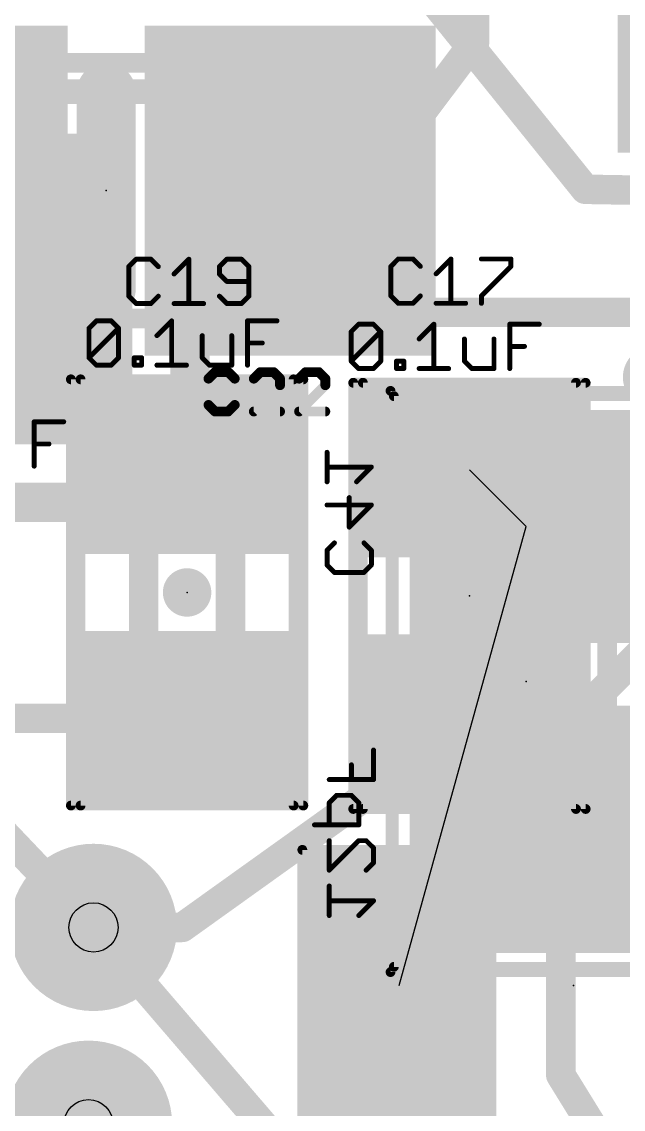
# Model space of a CAD drawing. Extents: x -10.2 to 81, y -3.9 to 69.4.
# Drawn here: x 54.62 to 57.73, y 48.97 to 54.59 of the extents above; entities that cross this region are included whole.
import ezdxf

# ---------------------------------------------------------------- set-up
doc = ezdxf.new("R2010")
doc.units = 0
for name, color, linetype in [('1', 22, 'CONTINUOUS'), ('16', 175, 'CONTINUOUS'), ('18', 82, 'CONTINUOUS'), ('19', 53, 'CONTINUOUS'), ('21', 253, 'CONTINUOUS'), ('22', 253, 'CONTINUOUS'), ('23', 7, 'CONTINUOUS'), ('24', 7, 'CONTINUOUS'), ('25', 253, 'CONTINUOUS'), ('26', 253, 'CONTINUOUS'), ('27', 253, 'CONTINUOUS'), ('28', 253, 'CONTINUOUS'), ('29', 253, 'CONTINUOUS'), ('30', 253, 'CONTINUOUS'), ('31', 253, 'CONTINUOUS'), ('32', 253, 'CONTINUOUS'), ('36', 253, 'CONTINUOUS'), ('39', 22, 'CONTINUOUS'), ('40', 175, 'CONTINUOUS'), ('44', 253, 'CONTINUOUS'), ('51', 253, 'CONTINUOUS'), ('52', 253, 'CONTINUOUS')]:
    doc.layers.add(name, color=color, linetype=linetype)

# ---------------------------------------------------------------- blocks, each defined once
blk = doc.blocks.new('RECT')
blk.add_solid([(-0.5, -0.5), (0.5, -0.5), (-0.5, 0.5), (0.5, 0.5)])
blk = doc.blocks.new('ROUNDV')
at = {"const_width": 0.5}
blk.add_lwpolyline([(0, -0.25, 1), (0, 0.25, 1), (0, -0.25)], format="xyb", dxfattribs=at)

msp = doc.modelspace()

# ---------------------------------------------------------------- linework, layer by layer
at = {"layer": '1', "const_width": 0.1524}
for points in [[(56.9595, 54.483), (56.9595, 56.769)], [(56.3812, 53.7142), (56.9595, 54.483)], [(56.007, 53.7142), (56.3812, 53.7142)], [(56.6352, 53.086), (56.007, 53.7142)], [(59.436, 53.086), (56.6352, 53.086)], [(53.9734, 50.99), (55.4746, 50.99)], [(55.4494, 49.911), (56.9324, 50.9724)], [(56.9324, 50.9724), (58.0071, 50.9825)], [(54.991, 49.911), (55.4494, 49.911)]]:
    msp.add_lwpolyline(points, dxfattribs=at)
at = {"layer": '1', "const_width": 0.0762}
for points in [[(56.9214, 54.483, 1), (56.9976, 54.483)], [(56.9899, 54.4601, 1), (56.9291, 54.5059)], [(56.007, 53.7523, 1), (56.007, 53.6761)], [(56.0339, 53.7411, 1), (55.98, 53.6873)], [(56.3812, 53.6761, 1), (56.3812, 53.7523)], [(56.3507, 53.7371, 1), (56.4116, 53.6913)], [(56.6352, 53.1241, 1), (56.6352, 53.0479)], [(56.6082, 53.0591, 1), (56.6621, 53.1129)], [(55.4746, 50.9519, 1), (55.4746, 51.0281)], [(56.932, 51.0105, 1), (56.9327, 50.9343)], [(56.9545, 50.9414, 1), (56.9102, 51.0034)], [(54.991, 49.9491, 1), (54.991, 49.8729)], [(55.4272, 49.942, 1), (55.4715, 49.88)], [(55.4494, 49.8729, 1), (55.4494, 49.9491)]]:
    msp.add_lwpolyline(points, format="xyb", dxfattribs=at)
at = {"layer": '16', "const_width": 0.1524}
for points in [[(57.531, 53.721), (56.609, 54.864)], [(58.9915, 53.6956), (57.531, 53.721)], [(56.9939, 50.5062), (58.5883, 52.1006)], [(54.3838, 50.5487), (54.991, 49.911)], [(57.2251, 50.3804), (56.9939, 50.5062)], [(57.404, 49.9703), (57.2251, 50.3804)], [(57.404, 49.149), (57.404, 49.9703)], [(56.388, 48.2854), (54.991, 49.911)], [(58.1406, 47.9552), (57.404, 49.149)]]:
    msp.add_lwpolyline(points, dxfattribs=at)
at = {"layer": '16', "const_width": 0.0762}
for points in [[(57.5317, 53.7591, 1), (57.5303, 53.6829)], [(57.5013, 53.6971, 1), (57.5607, 53.7449)], [(57.0121, 50.5397, 1), (56.9757, 50.4727)], [(56.967, 50.5332, 1), (57.0209, 50.4793)], [(57.26, 50.3956, 1), (57.1901, 50.3652)], [(57.2068, 50.3469, 1), (57.2433, 50.4139)], [(57.4421, 49.9703, 1), (57.3659, 49.9703)], [(57.3691, 49.9551, 1), (57.4389, 49.9855)], [(55.0199, 49.9358, 1), (54.9621, 49.8862)], [(54.9634, 49.8847, 1), (55.0186, 49.9373)], [(57.4364, 49.169, 1), (57.3716, 49.129)], [(57.3659, 49.149, 1), (57.4421, 49.149)]]:
    msp.add_lwpolyline(points, format="xyb", dxfattribs=at)
at = {"layer": '19'}
for p in [(56.9324, 52.2724), (56.5697, 49.6113)]:
    msp.add_line(p, (57.2251, 51.9804), dxfattribs=at)
at = {"layer": '21'}
for points, const_width in [([(55.057, 53.2062), (55.057, 54.2222)], 0.3048), ([(54.8746, 52.74), (56.0746, 52.74)], 0.0508), ([(54.8746, 50.54), (54.8746, 52.74)], 0.0508), ([(56.0746, 52.74), (56.0746, 50.54)], 0.0508), ([(56.3324, 52.7224), (57.5324, 52.7224)], 0.0508), ([(56.3324, 50.5224), (56.3324, 52.7224)], 0.0508), ([(57.5324, 52.7224), (57.5324, 50.5224)], 0.0508), ([(56.0746, 50.54), (54.8746, 50.54)], 0.0508), ([(57.5324, 50.5224), (56.3324, 50.5224)], 0.0508), ([(56.0697, 48.9113), (56.0697, 50.3113)], 0.0508), ([(56.0697, 50.3113), (58.8697, 50.3113)], 0.0508)]:
    msp.add_lwpolyline(points, dxfattribs=dict(at, const_width=const_width))
for points, const_width in [([(55.1332, 54.2222, 1), (54.9808, 54.2222)], 0.1524), ([(54.9808, 53.2062, 1), (55.1332, 53.2062)], 0.1524), ([(54.8746, 52.7527, 1), (54.8746, 52.7273)], 0.0254), ([(54.8873, 52.74, 1), (54.8619, 52.74)], 0.0254), ([(56.0873, 52.74, 1), (56.0619, 52.74)], 0.0254), ([(56.0746, 52.7273, 1), (56.0746, 52.7527)], 0.0254), ([(56.3324, 52.7351, 1), (56.3324, 52.7097)], 0.0254), ([(56.3451, 52.7224, 1), (56.3197, 52.7224)], 0.0254), ([(57.5451, 52.7224, 1), (57.5197, 52.7224)], 0.0254), ([(57.5324, 52.7097, 1), (57.5324, 52.7351)], 0.0254), ([(55.4746, 51.58, 1), (55.4746, 51.7, 1), (55.4746, 51.58)], 0.13), ([(56.9324, 51.5624, 1), (56.9324, 51.6824, 1), (56.9324, 51.5624)], 0.13), ([(54.8746, 50.5527, 1), (54.8746, 50.5273)], 0.0254), ([(54.8619, 50.54, 1), (54.8873, 50.54)], 0.0254), ([(56.0619, 50.54, 1), (56.0873, 50.54)], 0.0254), ([(56.0746, 50.5273, 1), (56.0746, 50.5527)], 0.0254), ([(56.3324, 50.5351, 1), (56.3324, 50.5097)], 0.0254), ([(56.3197, 50.5224, 1), (56.3451, 50.5224)], 0.0254), ([(57.5197, 50.5224, 1), (57.5451, 50.5224)], 0.0254), ([(57.5324, 50.5097, 1), (57.5324, 50.5351)], 0.0254), ([(56.0824, 50.3113, 1), (56.057, 50.3113)], 0.0254), ([(56.0697, 50.324, 1), (56.0697, 50.2986)], 0.0254)]:
    msp.add_lwpolyline(points, format="xyb", dxfattribs=dict(at, const_width=const_width))
at = {"layer": '22'}
for points, const_width in [([(53.2738, 54.2248), (55.3058, 54.2248)], 0.127), ([(55.4898, 53.6058), (55.4898, 52.5058)], 0.2032), ([(56.5251, 52.6804), (56.5251, 49.6804)], 0.0508), ([(57.9251, 52.6804), (56.5251, 52.6804)], 0.0508), ([(55.4898, 52.5058), (55.0898, 52.1058)], 0.2032), ([(55.0898, 52.1058), (53.4898, 52.1058)], 0.2032), ([(57.1946, 51.1804), (57.2556, 51.1804)], 0.5588), ([(56.5251, 49.6804), (57.9251, 49.6804)], 0.0508)]:
    msp.add_lwpolyline(points, dxfattribs=dict(at, const_width=const_width))
for points, const_width in [([(55.3058, 54.1931, 1), (55.3058, 54.2566)], 0.0635), ([(55.5406, 53.6058, 1), (55.439, 53.6058)], 0.1016), ([(57.8883, 52.6506, 1), (57.8883, 52.8506, 1), (57.8883, 52.6506)], 0.127), ([(56.5378, 52.6804, 1), (56.5124, 52.6804)], 0.0254), ([(56.5251, 52.6931, 1), (56.5251, 52.6677)], 0.0254), ([(55.5257, 52.4699, 1), (55.4539, 52.5418)], 0.1016), ([(55.439, 52.5058, 1), (55.5406, 52.5058)], 0.1016), ([(55.0898, 52.055, 1), (55.0898, 52.1566)], 0.1016), ([(55.0539, 52.1418, 1), (55.1257, 52.0699)], 0.1016), ([(57.1946, 51.3201, 1), (57.1946, 51.0407)], 0.2794), ([(57.2556, 51.0407, 1), (57.2556, 51.3201)], 0.2794), ([(56.5251, 49.6931, 1), (56.5251, 49.6677)], 0.0254), ([(56.5124, 49.6804, 1), (56.5378, 49.6804)], 0.0254)]:
    msp.add_lwpolyline(points, format="xyb", dxfattribs=dict(at, const_width=const_width))
at = {"layer": '23'}
for p in [(55.057, 53.7142), (55.4746, 51.64), (56.9324, 51.6224), (57.4697, 49.6113)]:
    msp.add_point(p, dxfattribs=at)
at = {"layer": '24'}
msp.add_point((57.2251, 51.1804), dxfattribs=at)
at = {"layer": '25'}
for points, const_width in [([(55.2117, 53.36), (55.1736, 53.3218)], 0.0254), ([(55.1736, 53.3218), (55.1736, 53.1693)], 0.0254), ([(55.288, 53.36), (55.2117, 53.36)], 0.0254), ([(55.3261, 53.3218), (55.288, 53.36)], 0.0254), ([(55.4075, 53.2837), (55.4837, 53.36)], 0.0254), ([(55.4837, 53.36), (55.4837, 53.1312)], 0.0254), ([(55.6795, 53.36), (55.6413, 53.3218)], 0.0254), ([(55.6413, 53.3218), (55.6413, 53.2837)], 0.0254), ([(55.7557, 53.36), (55.6795, 53.36)], 0.0254), ([(55.7939, 53.3218), (55.7557, 53.36)], 0.0254), ([(55.7939, 53.1693), (55.7939, 53.3218)], 0.0254), ([(56.5646, 53.3613), (56.5265, 53.3231)], 0.0254), ([(56.5265, 53.3231), (56.5265, 53.1706)], 0.0254), ([(56.6409, 53.3613), (56.5646, 53.3613)], 0.0254), ([(56.679, 53.3231), (56.6409, 53.3613)], 0.0254), ([(56.7604, 53.285), (56.8366, 53.3613)], 0.0254), ([(56.8366, 53.3613), (56.8366, 53.1325)], 0.0254), ([(56.9942, 53.3613), (57.1468, 53.3613)], 0.0254), ([(57.1468, 53.3231), (56.9942, 53.1706)], 0.0254), ([(57.1468, 53.3613), (57.1468, 53.3231)], 0.0254), ([(55.6413, 53.2837), (55.6795, 53.2456)], 0.0254), ([(55.6795, 53.2456), (55.7939, 53.2456)], 0.0254), ([(55.1736, 53.1693), (55.2117, 53.1312)], 0.0254), ([(55.288, 53.1312), (55.3261, 53.1693)], 0.0254), ([(55.6413, 53.1693), (55.6795, 53.1312)], 0.0254), ([(55.7557, 53.1312), (55.7939, 53.1693)], 0.0254), ([(56.5265, 53.1706), (56.5646, 53.1325)], 0.0254), ([(56.6409, 53.1325), (56.679, 53.1706)], 0.0254), ([(56.9942, 53.1706), (56.9942, 53.1325)], 0.0254), ([(55.2117, 53.1312), (55.288, 53.1312)], 0.0254), ([(55.4075, 53.1312), (55.56, 53.1312)], 0.0254), ([(55.6795, 53.1312), (55.7557, 53.1312)], 0.0254), ([(56.5646, 53.1325), (56.6409, 53.1325)], 0.0254), ([(56.7604, 53.1325), (56.9129, 53.1325)], 0.0254), ([(55.619, 52.7774), (55.5851, 52.7435)], 0.0508), ([(55.5851, 52.7435), (55.5851, 52.6079)], 0.0508), ([(55.6868, 52.7774), (55.619, 52.7774)], 0.0508), ([(55.7207, 52.7435), (55.6868, 52.7774)], 0.0508), ([(55.8529, 52.7774), (55.819, 52.7435)], 0.0508), ([(55.9206, 52.7774), (55.8529, 52.7774)], 0.0508), ([(55.9545, 52.7435), (55.9206, 52.7774)], 0.0508), ([(55.9545, 52.7096), (55.9545, 52.7435)], 0.0508), ([(56.0867, 52.7774), (56.0528, 52.7435)], 0.0508), ([(56.1545, 52.7774), (56.0867, 52.7774)], 0.0508), ([(56.1884, 52.7435), (56.1545, 52.7774)], 0.0508), ([(56.1884, 52.7096), (56.1884, 52.7435)], 0.0508), ([(55.819, 52.574), (55.9545, 52.7096)], 0.0508), ([(56.0528, 52.574), (56.1884, 52.7096)], 0.0508), ([(55.5851, 52.6079), (55.619, 52.574)], 0.0508), ([(55.619, 52.574), (55.6868, 52.574)], 0.0508), ([(55.6868, 52.574), (55.7207, 52.6079)], 0.0508), ([(55.9545, 52.574), (55.819, 52.574)], 0.0508), ([(56.1884, 52.574), (56.0528, 52.574)], 0.0508)]:
    msp.add_lwpolyline(points, dxfattribs=dict(at, const_width=const_width))
for points, const_width in [([(55.1799, 53.3218, 1), (55.1672, 53.3218)], 0.0127), ([(55.1691, 53.3263, 1), (55.1781, 53.3174)], 0.0127), ([(55.2117, 53.3663, 1), (55.2117, 53.3536)], 0.0127), ([(55.2162, 53.3555, 1), (55.2072, 53.3645)], 0.0127), ([(55.2925, 53.3645, 1), (55.2835, 53.3555)], 0.0127), ([(55.288, 53.3536, 1), (55.288, 53.3663)], 0.0127), ([(55.3216, 53.3174, 1), (55.3306, 53.3263)], 0.0127), ([(55.4901, 53.36, 1), (55.4774, 53.36)], 0.0127), ([(55.4882, 53.3555, 1), (55.4792, 53.3645)], 0.0127), ([(55.6477, 53.3218, 1), (55.635, 53.3218)], 0.0127), ([(55.6369, 53.3263, 1), (55.6458, 53.3174)], 0.0127), ([(55.6795, 53.3663, 1), (55.6795, 53.3536)], 0.0127), ([(55.684, 53.3555, 1), (55.675, 53.3645)], 0.0127), ([(55.7602, 53.3645, 1), (55.7512, 53.3555)], 0.0127), ([(55.7557, 53.3536, 1), (55.7557, 53.3663)], 0.0127), ([(55.8002, 53.3218, 1), (55.7875, 53.3218)], 0.0127), ([(55.7894, 53.3174, 1), (55.7984, 53.3263)], 0.0127), ([(56.5328, 53.3231, 1), (56.5201, 53.3231)], 0.0127), ([(56.522, 53.3276, 1), (56.531, 53.3187)], 0.0127), ([(56.5646, 53.3676, 1), (56.5646, 53.3549)], 0.0127), ([(56.5691, 53.3568, 1), (56.5601, 53.3658)], 0.0127), ([(56.6454, 53.3658, 1), (56.6364, 53.3568)], 0.0127), ([(56.6409, 53.3549, 1), (56.6409, 53.3676)], 0.0127), ([(56.6745, 53.3187, 1), (56.6835, 53.3276)], 0.0127), ([(56.843, 53.3613, 1), (56.8303, 53.3613)], 0.0127), ([(56.8411, 53.3568, 1), (56.8321, 53.3658)], 0.0127), ([(56.9942, 53.3676, 1), (56.9942, 53.3549)], 0.0127), ([(57.1531, 53.3613, 1), (57.1404, 53.3613)], 0.0127), ([(57.1404, 53.3231, 1), (57.1531, 53.3231)], 0.0127), ([(57.1513, 53.3187, 1), (57.1423, 53.3276)], 0.0127), ([(57.1468, 53.3549, 1), (57.1468, 53.3676)], 0.0127), ([(55.403, 53.2882, 1), (55.412, 53.2792)], 0.0127), ([(55.6458, 53.2882, 1), (55.6369, 53.2792)], 0.0127), ([(55.635, 53.2837, 1), (55.6477, 53.2837)], 0.0127), ([(56.7559, 53.2895, 1), (56.7648, 53.2805)], 0.0127), ([(55.6795, 53.2519, 1), (55.6795, 53.2392)], 0.0127), ([(55.675, 53.2411, 1), (55.684, 53.2501)], 0.0127), ([(55.7939, 53.2392, 1), (55.7939, 53.2519)], 0.0127), ([(55.1781, 53.1738, 1), (55.1691, 53.1648)], 0.0127), ([(55.1672, 53.1693, 1), (55.1799, 53.1693)], 0.0127), ([(55.3306, 53.1648, 1), (55.3216, 53.1738)], 0.0127), ([(55.6458, 53.1738, 1), (55.6369, 53.1648)], 0.0127), ([(55.7875, 53.1693, 1), (55.8002, 53.1693)], 0.0127), ([(55.7984, 53.1648, 1), (55.7894, 53.1738)], 0.0127), ([(56.531, 53.1751, 1), (56.522, 53.1661)], 0.0127), ([(56.5201, 53.1706, 1), (56.5328, 53.1706)], 0.0127), ([(56.6835, 53.1661, 1), (56.6745, 53.1751)], 0.0127), ([(56.9897, 53.1751, 1), (56.9987, 53.1661)], 0.0127), ([(57.0006, 53.1706, 1), (56.9879, 53.1706)], 0.0127), ([(55.2117, 53.1375, 1), (55.2117, 53.1248)], 0.0127), ([(55.2072, 53.1267, 1), (55.2162, 53.1357)], 0.0127), ([(55.2835, 53.1357, 1), (55.2925, 53.1267)], 0.0127), ([(55.288, 53.1248, 1), (55.288, 53.1375)], 0.0127), ([(55.4075, 53.1375, 1), (55.4075, 53.1248)], 0.0127), ([(55.4774, 53.1312, 1), (55.4901, 53.1312)], 0.0127), ([(55.56, 53.1248, 1), (55.56, 53.1375)], 0.0127), ([(55.6795, 53.1375, 1), (55.6795, 53.1248)], 0.0127), ([(55.675, 53.1267, 1), (55.684, 53.1357)], 0.0127), ([(55.7512, 53.1357, 1), (55.7602, 53.1267)], 0.0127), ([(55.7557, 53.1248, 1), (55.7557, 53.1375)], 0.0127), ([(56.5646, 53.1388, 1), (56.5646, 53.1261)], 0.0127), ([(56.5601, 53.128, 1), (56.5691, 53.137)], 0.0127), ([(56.6364, 53.137, 1), (56.6454, 53.128)], 0.0127), ([(56.6409, 53.1261, 1), (56.6409, 53.1388)], 0.0127), ([(56.7604, 53.1388, 1), (56.7604, 53.1261)], 0.0127), ([(56.8303, 53.1325, 1), (56.843, 53.1325)], 0.0127), ([(56.9129, 53.1261, 1), (56.9129, 53.1388)], 0.0127), ([(56.9879, 53.1325, 1), (57.0006, 53.1325)], 0.0127), ([(55.5978, 52.7435, 1), (55.5724, 52.7435)], 0.0254), ([(55.619, 52.7901, 1), (55.619, 52.7647)], 0.0254), ([(55.628, 52.7684, 1), (55.61, 52.7864)], 0.0254), ([(55.6957, 52.7864, 1), (55.6778, 52.7684)], 0.0254), ([(55.6868, 52.7647, 1), (55.6868, 52.7901)], 0.0254), ([(55.8529, 52.7901, 1), (55.8529, 52.7647)], 0.0254), ([(55.8618, 52.7684, 1), (55.8439, 52.7864)], 0.0254), ([(55.9296, 52.7864, 1), (55.9117, 52.7684)], 0.0254), ([(55.9206, 52.7647, 1), (55.9206, 52.7901)], 0.0254), ([(55.9672, 52.7435, 1), (55.9418, 52.7435)], 0.0254), ([(56.0867, 52.7901, 1), (56.0867, 52.7647)], 0.0254), ([(56.0957, 52.7684, 1), (56.0778, 52.7864)], 0.0254), ([(56.1635, 52.7864, 1), (56.1455, 52.7684)], 0.0254), ([(56.1545, 52.7647, 1), (56.1545, 52.7901)], 0.0254), ([(56.2011, 52.7435, 1), (56.1757, 52.7435)], 0.0254), ([(55.5761, 52.7525, 1), (55.5941, 52.7345)], 0.0254), ([(55.7117, 52.7345, 1), (55.7296, 52.7525)], 0.0254), ([(55.81, 52.7525, 1), (55.8279, 52.7345)], 0.0254), ([(55.9418, 52.7096, 1), (55.9672, 52.7096)], 0.0254), ([(55.9456, 52.7345, 1), (55.9635, 52.7525)], 0.0254), ([(55.9635, 52.7006, 1), (55.9456, 52.7186)], 0.0254), ([(56.0439, 52.7525, 1), (56.0618, 52.7345)], 0.0254), ([(56.1757, 52.7096, 1), (56.2011, 52.7096)], 0.0254), ([(56.1794, 52.7345, 1), (56.1974, 52.7525)], 0.0254), ([(56.1974, 52.7006, 1), (56.1794, 52.7186)], 0.0254), ([(55.5941, 52.6169, 1), (55.5761, 52.5989)], 0.0254), ([(55.5724, 52.6079, 1), (55.5978, 52.6079)], 0.0254), ([(55.619, 52.5867, 1), (55.619, 52.5613)], 0.0254), ([(55.6868, 52.5613, 1), (55.6868, 52.5867)], 0.0254), ([(55.7296, 52.5989, 1), (55.7117, 52.6169)], 0.0254), ([(55.819, 52.5867, 1), (55.819, 52.5613)], 0.0254), ([(55.9545, 52.5613, 1), (55.9545, 52.5867)], 0.0254), ([(56.0528, 52.5867, 1), (56.0528, 52.5613)], 0.0254), ([(56.1884, 52.5613, 1), (56.1884, 52.5867)], 0.0254), ([(55.61, 52.565, 1), (55.628, 52.583)], 0.0254), ([(55.6778, 52.583, 1), (55.6957, 52.565)], 0.0254), ([(55.81, 52.583, 1), (55.8279, 52.565)], 0.0254), ([(56.0439, 52.583, 1), (56.0618, 52.565)], 0.0254)]:
    msp.add_lwpolyline(points, format="xyb", dxfattribs=dict(at, const_width=const_width))
at = {"layer": '26', "const_width": 0.0254}
for points in [[(56.1973, 52.211), (56.1973, 52.3635)], [(56.4261, 52.2872), (56.1973, 52.2872)], [(56.3498, 52.211), (56.4261, 52.2872)], [(56.1973, 52.0915), (56.4261, 52.0915)], [(56.3117, 51.9771), (56.3117, 52.1296)], [(56.4261, 52.0915), (56.3117, 51.9771)], [(56.1973, 51.8576), (56.2354, 51.8958)], [(56.1973, 51.7814), (56.1973, 51.8576)], [(56.388, 51.8958), (56.4261, 51.8576)], [(56.4261, 51.8576), (56.4261, 51.7814)], [(56.2354, 51.7432), (56.1973, 51.7814)], [(56.388, 51.7432), (56.2354, 51.7432)], [(56.4261, 51.7814), (56.388, 51.7432)]]:
    msp.add_lwpolyline(points, dxfattribs=at)
at = {"layer": '26', "const_width": 0.0127}
for points in [[(56.2037, 52.3635, 1), (56.191, 52.3635)], [(56.1973, 52.2936, 1), (56.1973, 52.2809)], [(56.4306, 52.2828, 1), (56.4216, 52.2917)], [(56.4261, 52.2809, 1), (56.4261, 52.2936)], [(56.191, 52.211, 1), (56.2037, 52.211)], [(56.3453, 52.2155, 1), (56.3543, 52.2065)], [(56.1973, 52.0979, 1), (56.1973, 52.0852)], [(56.318, 52.1296, 1), (56.3054, 52.1296)], [(56.4306, 52.087, 1), (56.4216, 52.096)], [(56.4261, 52.0852, 1), (56.4261, 52.0979)], [(56.3072, 51.9816, 1), (56.3162, 51.9726)], [(56.3054, 51.9771, 1), (56.318, 51.9771)], [(56.1928, 51.8621, 1), (56.2018, 51.8531)], [(56.2037, 51.8576, 1), (56.191, 51.8576)], [(56.2399, 51.8913, 1), (56.2309, 51.9002)], [(56.3925, 51.9002, 1), (56.3835, 51.8913)], [(56.4324, 51.8576, 1), (56.4197, 51.8576)], [(56.4216, 51.8531, 1), (56.4306, 51.8621)], [(56.2018, 51.7858, 1), (56.1928, 51.7769)], [(56.191, 51.7814, 1), (56.2037, 51.7814)], [(56.2354, 51.7496, 1), (56.2354, 51.7369)], [(56.388, 51.7369, 1), (56.388, 51.7496)], [(56.4197, 51.7814, 1), (56.4324, 51.7814)], [(56.4306, 51.7769, 1), (56.4216, 51.7858)], [(56.2309, 51.7387, 1), (56.2399, 51.7477)], [(56.3835, 51.7477, 1), (56.3925, 51.7387)]]:
    msp.add_lwpolyline(points, format="xyb", dxfattribs=at)
at = {"layer": '27', "const_width": 0.0254}
for points in [[(54.9679, 53.0038), (55.006, 53.0419)], [(55.006, 53.0419), (55.0823, 53.0419)], [(55.0823, 53.0419), (55.1204, 53.0038)], [(55.3187, 52.9657), (55.395, 53.0419)], [(55.395, 53.0419), (55.395, 52.8131)], [(55.7865, 52.8131), (55.7865, 53.0419)], [(55.7865, 53.0419), (55.939, 53.0419)], [(54.9679, 52.8513), (54.9679, 53.0038)], [(54.9679, 52.8513), (55.1204, 53.0038)], [(55.1204, 53.0038), (55.1204, 52.8513)], [(56.322, 52.9864), (56.3601, 53.0245)], [(56.322, 52.8339), (56.322, 52.9864)], [(56.322, 52.8339), (56.4745, 52.9864)], [(56.3601, 53.0245), (56.4364, 53.0245)], [(56.4364, 53.0245), (56.4745, 52.9864)], [(56.4745, 52.9864), (56.4745, 52.8339)], [(56.6728, 52.9483), (56.749, 53.0245)], [(56.749, 53.0245), (56.749, 52.7957)], [(57.1405, 52.7957), (57.1405, 53.0245)], [(57.1405, 53.0245), (57.2931, 53.0245)], [(55.5526, 52.9657), (55.5526, 52.8513)], [(55.7051, 52.8131), (55.7051, 52.9657)], [(55.7865, 52.9275), (55.8627, 52.9275)], [(56.9067, 52.9483), (56.9067, 52.8339)], [(57.0592, 52.7957), (57.0592, 52.9483)], [(57.1405, 52.9101), (57.2168, 52.9101)], [(55.006, 52.8131), (54.9679, 52.8513)], [(55.0823, 52.8131), (55.006, 52.8131)], [(55.1204, 52.8513), (55.0823, 52.8131)], [(55.2018, 52.8131), (55.2018, 52.8513)], [(55.2018, 52.8513), (55.2399, 52.8513)], [(55.2399, 52.8131), (55.2018, 52.8131)], [(55.2399, 52.8513), (55.2399, 52.8131)], [(55.3187, 52.8131), (55.4713, 52.8131)], [(55.5526, 52.8513), (55.5907, 52.8131)], [(55.5907, 52.8131), (55.7051, 52.8131)], [(56.3601, 52.7957), (56.322, 52.8339)], [(56.4745, 52.8339), (56.4364, 52.7957)], [(56.5558, 52.7957), (56.5558, 52.8339)], [(56.5558, 52.8339), (56.594, 52.8339)], [(56.594, 52.8339), (56.594, 52.7957)], [(56.9067, 52.8339), (56.9448, 52.7957)], [(56.4364, 52.7957), (56.3601, 52.7957)], [(56.594, 52.7957), (56.5558, 52.7957)], [(56.6728, 52.7957), (56.8253, 52.7957)], [(56.9448, 52.7957), (57.0592, 52.7957)], [(54.685, 52.292), (54.685, 52.5208)], [(54.685, 52.5208), (54.8376, 52.5208)], [(54.685, 52.4064), (54.7613, 52.4064)]]:
    msp.add_lwpolyline(points, dxfattribs=at)
at = {"layer": '27', "const_width": 0.0127}
for points in [[(55.006, 53.0483, 1), (55.006, 53.0356)], [(55.0105, 53.0375, 1), (55.0016, 53.0464)], [(55.0868, 53.0464, 1), (55.0778, 53.0375)], [(55.0823, 53.0356, 1), (55.0823, 53.0483)], [(55.4013, 53.0419, 1), (55.3886, 53.0419)], [(55.3995, 53.0375, 1), (55.3905, 53.0464)], [(55.7928, 53.0419, 1), (55.7801, 53.0419)], [(55.7865, 53.0483, 1), (55.7865, 53.0356)], [(55.939, 53.0356, 1), (55.939, 53.0483)], [(54.9634, 53.0083, 1), (54.9724, 52.9993)], [(54.9743, 53.0038, 1), (54.9616, 53.0038)], [(55.1268, 53.0038, 1), (55.1141, 53.0038)], [(55.1249, 52.9993, 1), (55.1159, 53.0083)], [(55.1159, 52.9993, 1), (55.1249, 53.0083)], [(56.3283, 52.9864, 1), (56.3156, 52.9864)], [(56.3175, 52.9909, 1), (56.3265, 52.9819)], [(56.3601, 53.0309, 1), (56.3601, 53.0182)], [(56.3646, 53.02, 1), (56.3556, 53.029)], [(56.4409, 53.029, 1), (56.4319, 53.02)], [(56.4364, 53.0182, 1), (56.4364, 53.0309)], [(56.4808, 52.9864, 1), (56.4681, 52.9864)], [(56.479, 52.9819, 1), (56.47, 52.9909)], [(56.47, 52.9819, 1), (56.479, 52.9909)], [(56.7554, 53.0245, 1), (56.7427, 53.0245)], [(56.7535, 53.02, 1), (56.7446, 53.029)], [(57.1405, 53.0309, 1), (57.1405, 53.0182)], [(57.1469, 53.0245, 1), (57.1342, 53.0245)], [(57.2931, 53.0182, 1), (57.2931, 53.0309)], [(55.3142, 52.9702, 1), (55.3232, 52.9612)], [(55.559, 52.9657, 1), (55.5463, 52.9657)], [(55.7115, 52.9657, 1), (55.6988, 52.9657)], [(55.7865, 52.9339, 1), (55.7865, 52.9212)], [(55.8627, 52.9212, 1), (55.8627, 52.9339)], [(56.6683, 52.9527, 1), (56.6773, 52.9438)], [(56.913, 52.9483, 1), (56.9003, 52.9483)], [(57.0655, 52.9483, 1), (57.0528, 52.9483)], [(57.1405, 52.9165, 1), (57.1405, 52.9038)], [(57.2168, 52.9038, 1), (57.2168, 52.9165)], [(54.9724, 52.8558, 1), (54.9634, 52.8468)], [(54.9634, 52.8558, 1), (54.9724, 52.8468)], [(54.9616, 52.8513, 1), (54.9743, 52.8513)], [(55.006, 52.8195, 1), (55.006, 52.8068)], [(55.0016, 52.8087, 1), (55.0105, 52.8176)], [(55.0778, 52.8176, 1), (55.0868, 52.8087)], [(55.0823, 52.8068, 1), (55.0823, 52.8195)], [(55.1141, 52.8513, 1), (55.1268, 52.8513)], [(55.1249, 52.8468, 1), (55.1159, 52.8558)], [(55.2081, 52.8513, 1), (55.1954, 52.8513)], [(55.2018, 52.8576, 1), (55.2018, 52.8449)], [(55.2018, 52.8195, 1), (55.2018, 52.8068)], [(55.2463, 52.8513, 1), (55.2336, 52.8513)], [(55.2399, 52.8449, 1), (55.2399, 52.8576)], [(55.2399, 52.8068, 1), (55.2399, 52.8195)], [(55.3187, 52.8195, 1), (55.3187, 52.8068)], [(55.4713, 52.8068, 1), (55.4713, 52.8195)], [(55.5571, 52.8558, 1), (55.5481, 52.8468)], [(55.5463, 52.8513, 1), (55.559, 52.8513)], [(55.5907, 52.8195, 1), (55.5907, 52.8068)], [(55.5862, 52.8087, 1), (55.5952, 52.8176)], [(55.7051, 52.8068, 1), (55.7051, 52.8195)], [(56.3265, 52.8383, 1), (56.3175, 52.8294)], [(56.3175, 52.8383, 1), (56.3265, 52.8294)], [(56.3156, 52.8339, 1), (56.3283, 52.8339)], [(56.4681, 52.8339, 1), (56.4808, 52.8339)], [(56.479, 52.8294, 1), (56.47, 52.8383)], [(56.5558, 52.8402, 1), (56.5558, 52.8275)], [(56.5622, 52.8339, 1), (56.5495, 52.8339)], [(56.6003, 52.8339, 1), (56.5876, 52.8339)], [(56.594, 52.8275, 1), (56.594, 52.8402)], [(56.9111, 52.8383, 1), (56.9022, 52.8294)], [(56.9003, 52.8339, 1), (56.913, 52.8339)], [(55.1954, 52.8131, 1), (55.2081, 52.8131)], [(55.2336, 52.8131, 1), (55.2463, 52.8131)], [(55.3886, 52.8131, 1), (55.4013, 52.8131)], [(55.6988, 52.8131, 1), (55.7115, 52.8131)], [(55.7801, 52.8131, 1), (55.7928, 52.8131)], [(56.3601, 52.8021, 1), (56.3601, 52.7894)], [(56.3556, 52.7912, 1), (56.3646, 52.8002)], [(56.4319, 52.8002, 1), (56.4409, 52.7912)], [(56.4364, 52.7894, 1), (56.4364, 52.8021)], [(56.5558, 52.8021, 1), (56.5558, 52.7894)], [(56.5495, 52.7957, 1), (56.5622, 52.7957)], [(56.5876, 52.7957, 1), (56.6003, 52.7957)], [(56.594, 52.7894, 1), (56.594, 52.8021)], [(56.6728, 52.8021, 1), (56.6728, 52.7894)], [(56.7427, 52.7957, 1), (56.7554, 52.7957)], [(56.8253, 52.7894, 1), (56.8253, 52.8021)], [(56.9448, 52.8021, 1), (56.9448, 52.7894)], [(56.9403, 52.7912, 1), (56.9493, 52.8002)], [(57.0528, 52.7957, 1), (57.0655, 52.7957)], [(57.0592, 52.7894, 1), (57.0592, 52.8021)], [(57.1342, 52.7957, 1), (57.1469, 52.7957)], [(54.685, 52.5272, 1), (54.685, 52.5145)], [(54.6914, 52.5208, 1), (54.6787, 52.5208)], [(54.8376, 52.5145, 1), (54.8376, 52.5272)], [(54.685, 52.4128, 1), (54.685, 52.4001)], [(54.7613, 52.4001, 1), (54.7613, 52.4128)], [(54.6787, 52.292, 1), (54.6914, 52.292)]]:
    msp.add_lwpolyline(points, format="xyb", dxfattribs=at)
at = {"layer": '28', "const_width": 0.0127}
for points in [[(56.4437, 50.8266, 1), (56.431, 50.8266)], [(56.3293, 50.7503, 1), (56.3166, 50.7503)], [(56.2086, 50.6804, 1), (56.2086, 50.6677)], [(56.3166, 50.6741, 1), (56.3293, 50.6741)], [(56.431, 50.6741, 1), (56.4437, 50.6741)], [(56.4374, 50.6677, 1), (56.4374, 50.6804)], [(56.2467, 50.5991, 1), (56.2467, 50.5864)], [(56.2512, 50.5882, 1), (56.2422, 50.5972)], [(56.3275, 50.5972, 1), (56.3185, 50.5882)], [(56.323, 50.5864, 1), (56.323, 50.5991)], [(56.2149, 50.5546, 1), (56.2022, 50.5546)], [(56.2041, 50.5591, 1), (56.2131, 50.5501)], [(56.3674, 50.5546, 1), (56.3548, 50.5546)], [(56.3566, 50.5501, 1), (56.3656, 50.5591)], [(56.1323, 50.4465, 1), (56.1323, 50.4338)], [(56.2022, 50.4402, 1), (56.2149, 50.4402)], [(56.3548, 50.4402, 1), (56.3674, 50.4402)], [(56.3611, 50.4338, 1), (56.3611, 50.4465)], [(56.2149, 50.3588, 1), (56.2022, 50.3588)], [(56.3611, 50.3652, 1), (56.3611, 50.3525)], [(56.3656, 50.3544, 1), (56.3566, 50.3633)], [(56.4037, 50.3633, 1), (56.3947, 50.3544)], [(56.3992, 50.3525, 1), (56.3992, 50.3652)], [(56.4437, 50.3207, 1), (56.431, 50.3207)], [(56.4329, 50.3162, 1), (56.4419, 50.3252)], [(56.431, 50.2444, 1), (56.4437, 50.2444)], [(56.4419, 50.24, 1), (56.4329, 50.2489)], [(56.2041, 50.2108, 1), (56.2131, 50.2018)], [(56.2022, 50.2063, 1), (56.2149, 50.2063)], [(56.3947, 50.2108, 1), (56.4037, 50.2018)], [(56.2149, 50.125, 1), (56.2022, 50.125)], [(56.2086, 50.0551, 1), (56.2086, 50.0424)], [(56.4419, 50.0442, 1), (56.4329, 50.0532)], [(56.4374, 50.0424, 1), (56.4374, 50.0551)], [(56.2022, 49.9724, 1), (56.2149, 49.9724)], [(56.3566, 49.9769, 1), (56.3656, 49.9679)]]:
    msp.add_lwpolyline(points, format="xyb", dxfattribs=at)
at = {"layer": '28', "const_width": 0.0254}
for points in [[(56.4374, 50.6741), (56.4374, 50.8266)], [(56.323, 50.6741), (56.323, 50.7503)], [(56.2086, 50.6741), (56.4374, 50.6741)], [(56.2467, 50.5927), (56.2086, 50.5546)], [(56.323, 50.5927), (56.2467, 50.5927)], [(56.3611, 50.5546), (56.323, 50.5927)], [(56.2086, 50.5546), (56.2086, 50.4402)], [(56.3611, 50.4402), (56.3611, 50.5546)], [(56.1323, 50.4402), (56.3611, 50.4402)], [(56.2086, 50.3588), (56.2086, 50.2063)], [(56.2086, 50.2063), (56.3611, 50.3588)], [(56.3611, 50.3588), (56.3992, 50.3588)], [(56.3992, 50.3588), (56.4374, 50.3207)], [(56.4374, 50.3207), (56.4374, 50.2444)], [(56.4374, 50.2444), (56.3992, 50.2063)], [(56.2086, 49.9724), (56.2086, 50.125)], [(56.4374, 50.0487), (56.2086, 50.0487)], [(56.3611, 49.9724), (56.4374, 50.0487)]]:
    msp.add_lwpolyline(points, dxfattribs=at)
at = {"layer": '39', "const_width": 0.0508}
for points in [[(54.9246, 50.54), (54.9246, 52.74)], [(54.9246, 52.74), (56.0246, 52.74)], [(56.0246, 52.74), (56.0246, 50.54)], [(56.3824, 50.5224), (56.3824, 52.7224)], [(56.3824, 52.7224), (57.4824, 52.7224)], [(57.4824, 52.7224), (57.4824, 50.5224)], [(56.0246, 50.54), (54.9246, 50.54)], [(57.4824, 50.5224), (56.3824, 50.5224)]]:
    msp.add_lwpolyline(points, dxfattribs=at)
at = {"layer": '39', "const_width": 0.0254}
for points in [[(54.9373, 52.74, 1), (54.9119, 52.74)], [(54.9246, 52.7527, 1), (54.9246, 52.7273)], [(56.0373, 52.74, 1), (56.0119, 52.74)], [(56.0246, 52.7273, 1), (56.0246, 52.7527)], [(56.3951, 52.7224, 1), (56.3697, 52.7224)], [(56.3824, 52.7351, 1), (56.3824, 52.7097)], [(57.4951, 52.7224, 1), (57.4697, 52.7224)], [(57.4824, 52.7097, 1), (57.4824, 52.7351)], [(54.9246, 50.5527, 1), (54.9246, 50.5273)], [(54.9119, 50.54, 1), (54.9373, 50.54)], [(56.0119, 50.54, 1), (56.0373, 50.54)], [(56.0246, 50.5273, 1), (56.0246, 50.5527)], [(56.3824, 50.5351, 1), (56.3824, 50.5097)], [(56.3697, 50.5224, 1), (56.3951, 50.5224)], [(57.4697, 50.5224, 1), (57.4951, 50.5224)], [(57.4824, 50.5097, 1), (57.4824, 50.5351)]]:
    msp.add_lwpolyline(points, format="xyb", dxfattribs=at)
at = {"layer": '40', "const_width": 0.0508}
for points in [[(56.5421, 52.6534), (56.5421, 49.7074)], [(57.9081, 52.6534), (56.5421, 52.6534)], [(56.5421, 49.7074), (57.9081, 49.7074)]]:
    msp.add_lwpolyline(points, dxfattribs=at)
at = {"layer": '40', "const_width": 0.0254}
for points in [[(56.5548, 52.6534, 1), (56.5294, 52.6534)], [(56.5421, 52.6661, 1), (56.5421, 52.6407)], [(56.5421, 49.7201, 1), (56.5421, 49.6947)], [(56.5294, 49.7074, 1), (56.5548, 49.7074)]]:
    msp.add_lwpolyline(points, format="xyb", dxfattribs=at)
at = {"layer": '44'}
for centre in [(54.991, 49.911), (54.9656, 48.895)]:
    msp.add_circle(centre, 0.127, dxfattribs=at)
at = {"layer": '51'}
for points, const_width in [([(55.413, 54.3742), (54.676, 54.3742)], 0.1016), ([(55.438, 53.0542), (54.676, 53.0542)], 0.1016), ([(55.2506, 51.395), (55.2506, 51.885)], 0.1524), ([(55.6986, 51.885), (55.6986, 51.395)], 0.1524), ([(56.7084, 51.3774), (56.7084, 51.8674)], 0.1524), ([(57.1564, 51.8674), (57.1564, 51.3774)], 0.1524)]:
    msp.add_lwpolyline(points, dxfattribs=dict(at, const_width=const_width))
for points, const_width in [([(54.676, 54.3996, 1), (54.676, 54.3488)], 0.0508), ([(55.413, 54.3488, 1), (55.413, 54.3996)], 0.0508), ([(54.676, 53.0796, 1), (54.676, 53.0288)], 0.0508), ([(55.438, 53.0288, 1), (55.438, 53.0796)], 0.0508), ([(55.2887, 51.885, 1), (55.2125, 51.885)], 0.0762), ([(55.7367, 51.885, 1), (55.6605, 51.885)], 0.0762), ([(56.7465, 51.8674, 1), (56.6703, 51.8674)], 0.0762), ([(57.1945, 51.8674, 1), (57.1183, 51.8674)], 0.0762), ([(55.2125, 51.395, 1), (55.2887, 51.395)], 0.0762), ([(55.6605, 51.395, 1), (55.7367, 51.395)], 0.0762), ([(56.6703, 51.3774, 1), (56.7465, 51.3774)], 0.0762), ([(57.1183, 51.3774, 1), (57.1945, 51.3774)], 0.0762)]:
    msp.add_lwpolyline(points, format="xyb", dxfattribs=dict(at, const_width=const_width))
at = {"layer": '52', "const_width": 0.1016}
for points in [[(56.7931, 51.5364), (56.7931, 50.8244)], [(57.6441, 51.5364), (57.6441, 50.8244)]]:
    msp.add_lwpolyline(points, dxfattribs=at)
at = {"layer": '52', "const_width": 0.0508}
for points in [[(56.8185, 51.5364, 1), (56.7677, 51.5364)], [(57.6695, 51.5364, 1), (57.6187, 51.5364)], [(56.7677, 50.8244, 1), (56.8185, 50.8244)], [(57.6187, 50.8244, 1), (57.6695, 50.8244)]]:
    msp.add_lwpolyline(points, format="xyb", dxfattribs=at)

# ---------------------------------------------------------------- block references
at = {"layer": '1'}
for p, xscale, yscale, rotation in [((54.107, 53.7142), 1.3, 1.5, 180), ((56.007, 53.7142), 1.3, 1.5, 180), ((55.4746, 52.29), 0.7, 0.9, 90), ((56.9324, 52.2724), 0.7, 0.9, 90), ((55.4746, 50.99), 0.7, 0.9, 90), ((56.9324, 50.9724), 0.7, 0.9, 90)]:
    msp.add_blockref('RECT', p, dxfattribs=dict(at, xscale=xscale, yscale=yscale, rotation=rotation))
at = {"layer": '1', "xscale": 0.8, "yscale": 1.2}
msp.add_blockref('RECT', (56.5697, 49.6113), dxfattribs=at)
at = {"layer": '16', "xscale": 1.6, "yscale": 1.4, "rotation": 180}
msp.add_blockref('RECT', (54.2898, 53.2058), dxfattribs=at)
at = {"layer": '16', "rotation": 270}
for p in [(57.2251, 51.9804), (57.2251, 50.3804)]:
    msp.add_blockref('RECT', p, dxfattribs=at)
at = {"layer": '18', "xscale": 0.6604, "yscale": 0.6604}
for p in [(54.991, 49.911), (54.991, 49.911), (54.9656, 48.895), (54.9656, 48.895)]:
    msp.add_blockref('ROUNDV', p, dxfattribs=at)
at = {"layer": '29'}
for p, xscale, yscale, rotation in [((58.074, 54.6119), 0.7532, 1.4032, 180), ((54.107, 53.7142), 1.5032, 1.7032, 180), ((56.007, 53.7142), 1.5032, 1.7032, 180), ((55.4746, 52.29), 0.9032, 1.1032, 90), ((56.9324, 52.2724), 0.9032, 1.1032, 90), ((55.4746, 50.99), 0.9032, 1.1032, 90), ((56.9324, 50.9724), 0.9032, 1.1032, 90)]:
    msp.add_blockref('RECT', p, dxfattribs=dict(at, xscale=xscale, yscale=yscale, rotation=rotation))
for name, p, xscale, yscale in [('ROUNDV', (54.991, 49.911), 0.8636, 0.8636), ('RECT', (56.5697, 49.6113), 1.0032, 1.4032), ('ROUNDV', (54.9656, 48.895), 0.8636, 0.8636)]:
    msp.add_blockref(name, p, dxfattribs=dict(at, xscale=xscale, yscale=yscale))
at = {"layer": '30'}
for p, xscale, yscale, rotation in [((54.2898, 53.2058), 1.8032, 1.6032, 180), ((57.2251, 51.9804), 1.2032, 1.2032, 270), ((57.2251, 50.3804), 1.2032, 1.2032, 270)]:
    msp.add_blockref('RECT', p, dxfattribs=dict(at, xscale=xscale, yscale=yscale, rotation=rotation))
at = {"layer": '30', "xscale": 0.8636, "yscale": 0.8636}
for p in [(54.991, 49.911), (54.9656, 48.895)]:
    msp.add_blockref('ROUNDV', p, dxfattribs=at)
at = {"layer": '31'}
for p, xscale, yscale, rotation in [((54.107, 53.7142), 1.3, 1.5, 180), ((56.007, 53.7142), 1.3, 1.5, 180), ((55.4746, 52.29), 0.7, 0.9, 90), ((56.9324, 52.2724), 0.7, 0.9, 90), ((55.4746, 50.99), 0.7, 0.9, 90), ((56.9324, 50.9724), 0.7, 0.9, 90)]:
    msp.add_blockref('RECT', p, dxfattribs=dict(at, xscale=xscale, yscale=yscale, rotation=rotation))
at = {"layer": '31', "xscale": 0.8, "yscale": 1.2}
msp.add_blockref('RECT', (56.5697, 49.6113), dxfattribs=at)
at = {"layer": '32', "xscale": 1.6, "yscale": 1.4, "rotation": 180}
msp.add_blockref('RECT', (54.2898, 53.2058), dxfattribs=at)
at = {"layer": '32', "rotation": 270}
for p in [(57.2251, 51.9804), (57.2251, 50.3804)]:
    msp.add_blockref('RECT', p, dxfattribs=at)
at = {"layer": '36', "xscale": 0.3998, "yscale": 0.6, "rotation": 270}
msp.add_blockref('RECT', (57.2251, 51.1804), dxfattribs=at)
at = {"layer": '51'}
for p, xscale, yscale, rotation in [((54.3263, 53.713), 0.7501, 1.4501, 180), ((55.7741, 53.713), 0.7501, 1.4501, 180), ((55.4794, 52.0488), 0.3, 0.5999, 90), ((56.9372, 52.0312), 0.3, 0.5999, 90), ((55.4794, 51.236), 0.3, 0.5999, 90), ((56.9372, 51.2184), 0.3, 0.5999, 90)]:
    msp.add_blockref('RECT', p, dxfattribs=dict(at, xscale=xscale, yscale=yscale, rotation=rotation))
at = {"layer": '52', "xscale": 0.5001, "yscale": 0.95, "rotation": 270}
for p in [(57.22, 51.7685), (57.22, 50.6001)]:
    msp.add_blockref('RECT', p, dxfattribs=at)

doc.saveas('drawing.dxf')
